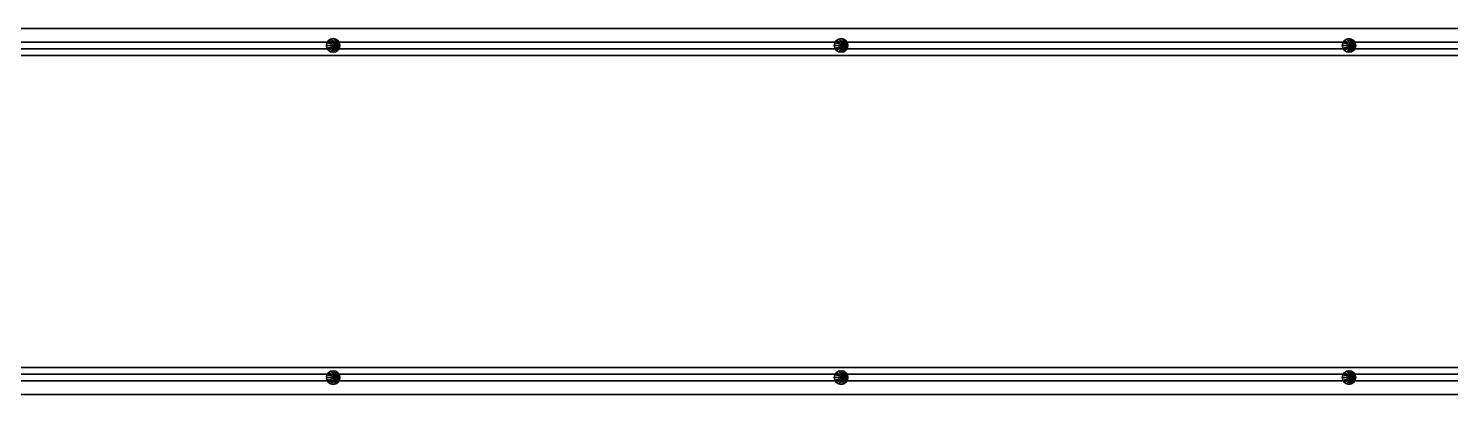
# Model space of a CAD drawing. Header units: metres. Extents: x -15 to 15, y -45.1 to 2.
# Drawn here: x -1.4 to 2.8, y -27.974 to -26.894 of the extents above; entities that cross this region are included whole.
import ezdxf

# ---------------------------------------------------------------- set-up
doc = ezdxf.new("R2010")
doc.units = ezdxf.units.M
doc.layers.add('KORKULUK_KAPI', color=4, linetype='CONTINUOUS')
doc.layers.add('ZEMIN_PLATFORM', color=8, linetype='CONTINUOUS')

msp = doc.modelspace()

# ---------------------------------------------------------------- linework, layer by layer
at = {"layer": 'KORKULUK_KAPI'}
for p, q in [((7, -26.934, 9.58), (-13, -26.934, 9.58)), ((7, -26.934, 9.6), (-13, -26.934, 9.6)), ((-13, -26.954, 9.58), (7, -26.954, 9.58)), ((-13, -26.954, 9.6), (7, -26.954, 9.6)), ((-0.5185, -26.9363, 8.6), (-0.52, -26.944, 8.6)), ((-0.5185, -26.9363, 9.6), (-0.52, -26.944, 9.6)), ((-0.52, -26.944, 8.6), (-0.5185, -26.9517, 8.6)), ((-0.52, -26.944, 9.6), (-0.5185, -26.9517, 9.6)), ((-0.52, -26.944, 8.6), (-0.52, -26.944, 9.6)), ((-0.5141, -26.9299, 8.6), (-0.5185, -26.9363, 8.6)), ((-0.5141, -26.9299, 9.6), (-0.5185, -26.9363, 9.6)), ((-0.5185, -26.9517, 8.6), (-0.5141, -26.9581, 8.6)), ((-0.5185, -26.9517, 9.6), (-0.5141, -26.9581, 9.6)), ((-0.5077, -26.9255, 8.6), (-0.5141, -26.9299, 8.6)), ((-0.5077, -26.9255, 9.6), (-0.5141, -26.9299, 9.6)), ((-0.5141, -26.9581, 8.6), (-0.5077, -26.9625, 8.6)), ((-0.5141, -26.9581, 9.6), (-0.5077, -26.9625, 9.6)), ((-0.5, -26.924, 8.6), (-0.5077, -26.9255, 8.6)), ((-0.5, -26.924, 9.6), (-0.5077, -26.9255, 9.6)), ((-0.5077, -26.9625, 8.6), (-0.5, -26.964, 8.6)), ((-0.5077, -26.9625, 9.6), (-0.5, -26.964, 9.6)), ((-0.4923, -26.9255, 8.6), (-0.5, -26.924, 8.6)), ((-0.4923, -26.9255, 9.6), (-0.5, -26.924, 9.6)), ((-0.5, -26.924, 8.6), (-0.5, -26.924, 9.6)), ((-0.5, -26.964, 8.6), (-0.4923, -26.9625, 8.6)), ((-0.5, -26.964, 9.6), (-0.4923, -26.9625, 9.6)), ((-0.5, -26.964, 8.6), (-0.5, -26.964, 9.6)), ((-0.4859, -26.9299, 8.6), (-0.4923, -26.9255, 8.6)), ((-0.4859, -26.9299, 9.6), (-0.4923, -26.9255, 9.6)), ((-0.4923, -26.9625, 8.6), (-0.4859, -26.9581, 8.6)), ((-0.4923, -26.9625, 9.6), (-0.4859, -26.9581, 9.6)), ((-0.4815, -26.9363, 8.6), (-0.4859, -26.9299, 8.6)), ((-0.4815, -26.9363, 9.6), (-0.4859, -26.9299, 9.6)), ((-0.4859, -26.9581, 8.6), (-0.4815, -26.9517, 8.6)), ((-0.4859, -26.9581, 9.6), (-0.4815, -26.9517, 9.6)), ((-0.48, -26.944, 8.6), (-0.4815, -26.9363, 8.6)), ((-0.48, -26.944, 9.6), (-0.4815, -26.9363, 9.6)), ((-0.4815, -26.9517, 8.6), (-0.48, -26.944, 8.6)), ((-0.4815, -26.9517, 9.6), (-0.48, -26.944, 9.6)), ((-0.48, -26.944, 8.6), (-0.48, -26.944, 9.6)), ((0.9815, -26.9363, 8.6), (0.98, -26.944, 8.6)), ((0.9815, -26.9363, 9.6), (0.98, -26.944, 9.6)), ((0.98, -26.944, 8.6), (0.9815, -26.9517, 8.6)), ((0.98, -26.944, 9.6), (0.9815, -26.9517, 9.6)), ((0.98, -26.944, 8.6), (0.98, -26.944, 9.6)), ((0.9859, -26.9299, 8.6), (0.9815, -26.9363, 8.6)), ((0.9859, -26.9299, 9.6), (0.9815, -26.9363, 9.6)), ((0.9815, -26.9517, 8.6), (0.9859, -26.9581, 8.6)), ((0.9815, -26.9517, 9.6), (0.9859, -26.9581, 9.6)), ((0.9923, -26.9255, 8.6), (0.9859, -26.9299, 8.6)), ((0.9923, -26.9255, 9.6), (0.9859, -26.9299, 9.6)), ((0.9859, -26.9581, 8.6), (0.9923, -26.9625, 8.6)), ((0.9859, -26.9581, 9.6), (0.9923, -26.9625, 9.6)), ((1, -26.924, 8.6), (0.9923, -26.9255, 8.6)), ((1, -26.924, 9.6), (0.9923, -26.9255, 9.6)), ((0.9923, -26.9625, 8.6), (1, -26.964, 8.6)), ((0.9923, -26.9625, 9.6), (1, -26.964, 9.6)), ((1.0077, -26.9255, 8.6), (1, -26.924, 8.6)), ((1.0077, -26.9255, 9.6), (1, -26.924, 9.6)), ((1, -26.924, 8.6), (1, -26.924, 9.6)), ((1, -26.964, 8.6), (1.0077, -26.9625, 8.6)), ((1, -26.964, 9.6), (1.0077, -26.9625, 9.6)), ((1, -26.964, 8.6), (1, -26.964, 9.6)), ((1.0141, -26.9299, 8.6), (1.0077, -26.9255, 8.6)), ((1.0141, -26.9299, 9.6), (1.0077, -26.9255, 9.6)), ((1.0077, -26.9625, 8.6), (1.0141, -26.9581, 8.6)), ((1.0077, -26.9625, 9.6), (1.0141, -26.9581, 9.6)), ((1.0185, -26.9363, 8.6), (1.0141, -26.9299, 8.6)), ((1.0185, -26.9363, 9.6), (1.0141, -26.9299, 9.6)), ((1.0141, -26.9581, 8.6), (1.0185, -26.9517, 8.6)), ((1.0141, -26.9581, 9.6), (1.0185, -26.9517, 9.6)), ((1.02, -26.944, 8.6), (1.0185, -26.9363, 8.6)), ((1.02, -26.944, 9.6), (1.0185, -26.9363, 9.6)), ((1.0185, -26.9517, 8.6), (1.02, -26.944, 8.6)), ((1.0185, -26.9517, 9.6), (1.02, -26.944, 9.6)), ((1.02, -26.944, 8.6), (1.02, -26.944, 9.6)), ((2.4815, -26.9363, 8.6), (2.48, -26.944, 8.6)), ((2.4815, -26.9363, 9.6), (2.48, -26.944, 9.6)), ((2.48, -26.944, 8.6), (2.4815, -26.9517, 8.6)), ((2.48, -26.944, 9.6), (2.4815, -26.9517, 9.6)), ((2.48, -26.944, 8.6), (2.48, -26.944, 9.6)), ((2.4859, -26.9299, 8.6), (2.4815, -26.9363, 8.6)), ((2.4859, -26.9299, 9.6), (2.4815, -26.9363, 9.6)), ((2.4815, -26.9517, 8.6), (2.4859, -26.9581, 8.6)), ((2.4815, -26.9517, 9.6), (2.4859, -26.9581, 9.6)), ((2.4923, -26.9255, 8.6), (2.4859, -26.9299, 8.6)), ((2.4923, -26.9255, 9.6), (2.4859, -26.9299, 9.6)), ((2.4859, -26.9581, 8.6), (2.4923, -26.9625, 8.6)), ((2.4859, -26.9581, 9.6), (2.4923, -26.9625, 9.6)), ((2.5, -26.924, 8.6), (2.4923, -26.9255, 8.6)), ((2.5, -26.924, 9.6), (2.4923, -26.9255, 9.6)), ((2.4923, -26.9625, 8.6), (2.5, -26.964, 8.6)), ((2.4923, -26.9625, 9.6), (2.5, -26.964, 9.6)), ((2.5077, -26.9255, 8.6), (2.5, -26.924, 8.6)), ((2.5077, -26.9255, 9.6), (2.5, -26.924, 9.6)), ((2.5, -26.924, 8.6), (2.5, -26.924, 9.6)), ((2.5, -26.964, 8.6), (2.5077, -26.9625, 8.6)), ((2.5, -26.964, 9.6), (2.5077, -26.9625, 9.6)), ((2.5, -26.964, 8.6), (2.5, -26.964, 9.6)), ((2.5141, -26.9299, 8.6), (2.5077, -26.9255, 8.6)), ((2.5141, -26.9299, 9.6), (2.5077, -26.9255, 9.6)), ((2.5077, -26.9625, 8.6), (2.5141, -26.9581, 8.6)), ((2.5077, -26.9625, 9.6), (2.5141, -26.9581, 9.6)), ((2.5185, -26.9363, 8.6), (2.5141, -26.9299, 8.6)), ((2.5185, -26.9363, 9.6), (2.5141, -26.9299, 9.6)), ((2.5141, -26.9581, 8.6), (2.5185, -26.9517, 8.6)), ((2.5141, -26.9581, 9.6), (2.5185, -26.9517, 9.6)), ((2.52, -26.944, 8.6), (2.5185, -26.9363, 8.6)), ((2.52, -26.944, 9.6), (2.5185, -26.9363, 9.6)), ((2.5185, -26.9517, 8.6), (2.52, -26.944, 8.6)), ((2.5185, -26.9517, 9.6), (2.52, -26.944, 9.6)), ((2.52, -26.944, 8.6), (2.52, -26.944, 9.6)), ((7, -27.914, 9.58), (-13, -27.914, 9.58)), ((7, -27.914, 9.6), (-13, -27.914, 9.6)), ((-0.5185, -27.9163, 8.6), (-0.52, -27.924, 8.6)), ((-0.5185, -27.9163, 9.6), (-0.52, -27.924, 9.6)), ((-0.52, -27.924, 8.6), (-0.5185, -27.9317, 8.6)), ((-0.52, -27.924, 9.6), (-0.5185, -27.9317, 9.6)), ((-0.52, -27.924, 8.6), (-0.52, -27.924, 9.6)), ((-0.5141, -27.9099, 8.6), (-0.5185, -27.9163, 8.6)), ((-0.5141, -27.9099, 9.6), (-0.5185, -27.9163, 9.6)), ((-0.5077, -27.9055, 8.6), (-0.5141, -27.9099, 8.6)), ((-0.5077, -27.9055, 9.6), (-0.5141, -27.9099, 9.6)), ((-0.5, -27.904, 8.6), (-0.5077, -27.9055, 8.6)), ((-0.5, -27.904, 9.6), (-0.5077, -27.9055, 9.6)), ((-0.4923, -27.9055, 8.6), (-0.5, -27.904, 8.6)), ((-0.4923, -27.9055, 9.6), (-0.5, -27.904, 9.6)), ((-0.5, -27.904, 8.6), (-0.5, -27.904, 9.6)), ((-0.4859, -27.9099, 8.6), (-0.4923, -27.9055, 8.6)), ((-0.4859, -27.9099, 9.6), (-0.4923, -27.9055, 9.6)), ((-0.4815, -27.9163, 8.6), (-0.4859, -27.9099, 8.6)), ((-0.4815, -27.9163, 9.6), (-0.4859, -27.9099, 9.6)), ((-0.48, -27.924, 8.6), (-0.4815, -27.9163, 8.6)), ((-0.48, -27.924, 9.6), (-0.4815, -27.9163, 9.6)), ((-0.4815, -27.9317, 8.6), (-0.48, -27.924, 8.6)), ((-0.4815, -27.9317, 9.6), (-0.48, -27.924, 9.6)), ((-0.48, -27.924, 8.6), (-0.48, -27.924, 9.6)), ((0.9815, -27.9163, 8.6), (0.98, -27.924, 8.6)), ((0.9815, -27.9163, 9.6), (0.98, -27.924, 9.6)), ((0.98, -27.924, 8.6), (0.9815, -27.9317, 8.6)), ((0.98, -27.924, 9.6), (0.9815, -27.9317, 9.6)), ((0.98, -27.924, 8.6), (0.98, -27.924, 9.6)), ((0.9859, -27.9099, 8.6), (0.9815, -27.9163, 8.6)), ((0.9859, -27.9099, 9.6), (0.9815, -27.9163, 9.6)), ((0.9923, -27.9055, 8.6), (0.9859, -27.9099, 8.6)), ((0.9923, -27.9055, 9.6), (0.9859, -27.9099, 9.6)), ((1, -27.904, 8.6), (0.9923, -27.9055, 8.6)), ((1, -27.904, 9.6), (0.9923, -27.9055, 9.6)), ((1.0077, -27.9055, 8.6), (1, -27.904, 8.6)), ((1.0077, -27.9055, 9.6), (1, -27.904, 9.6)), ((1, -27.904, 8.6), (1, -27.904, 9.6)), ((1.0141, -27.9099, 8.6), (1.0077, -27.9055, 8.6)), ((1.0141, -27.9099, 9.6), (1.0077, -27.9055, 9.6)), ((1.0185, -27.9163, 8.6), (1.0141, -27.9099, 8.6)), ((1.0185, -27.9163, 9.6), (1.0141, -27.9099, 9.6)), ((1.02, -27.924, 8.6), (1.0185, -27.9163, 8.6)), ((1.02, -27.924, 9.6), (1.0185, -27.9163, 9.6)), ((1.0185, -27.9317, 8.6), (1.02, -27.924, 8.6)), ((1.0185, -27.9317, 9.6), (1.02, -27.924, 9.6)), ((1.02, -27.924, 8.6), (1.02, -27.924, 9.6)), ((2.4815, -27.9163, 8.6), (2.48, -27.924, 8.6)), ((2.4815, -27.9163, 9.6), (2.48, -27.924, 9.6)), ((2.48, -27.924, 8.6), (2.4815, -27.9317, 8.6)), ((2.48, -27.924, 9.6), (2.4815, -27.9317, 9.6)), ((2.48, -27.924, 8.6), (2.48, -27.924, 9.6)), ((2.4859, -27.9099, 8.6), (2.4815, -27.9163, 8.6)), ((2.4859, -27.9099, 9.6), (2.4815, -27.9163, 9.6)), ((2.4923, -27.9055, 8.6), (2.4859, -27.9099, 8.6)), ((2.4923, -27.9055, 9.6), (2.4859, -27.9099, 9.6)), ((2.5, -27.904, 8.6), (2.4923, -27.9055, 8.6)), ((2.5, -27.904, 9.6), (2.4923, -27.9055, 9.6)), ((2.5077, -27.9055, 8.6), (2.5, -27.904, 8.6)), ((2.5077, -27.9055, 9.6), (2.5, -27.904, 9.6)), ((2.5, -27.904, 8.6), (2.5, -27.904, 9.6)), ((2.5141, -27.9099, 8.6), (2.5077, -27.9055, 8.6)), ((2.5141, -27.9099, 9.6), (2.5077, -27.9055, 9.6)), ((2.5185, -27.9163, 8.6), (2.5141, -27.9099, 8.6)), ((2.5185, -27.9163, 9.6), (2.5141, -27.9099, 9.6)), ((2.52, -27.924, 8.6), (2.5185, -27.9163, 8.6)), ((2.52, -27.924, 9.6), (2.5185, -27.9163, 9.6)), ((2.5185, -27.9317, 8.6), (2.52, -27.924, 8.6)), ((2.5185, -27.9317, 9.6), (2.52, -27.924, 9.6)), ((2.52, -27.924, 8.6), (2.52, -27.924, 9.6)), ((-13, -27.934, 9.58), (7, -27.934, 9.58)), ((-13, -27.934, 9.6), (7, -27.934, 9.6)), ((-0.5185, -27.9317, 8.6), (-0.5141, -27.9381, 8.6)), ((-0.5185, -27.9317, 9.6), (-0.5141, -27.9381, 9.6)), ((-0.5141, -27.9381, 8.6), (-0.5077, -27.9425, 8.6)), ((-0.5141, -27.9381, 9.6), (-0.5077, -27.9425, 9.6)), ((-0.5077, -27.9425, 8.6), (-0.5, -27.944, 8.6)), ((-0.5077, -27.9425, 9.6), (-0.5, -27.944, 9.6)), ((-0.5, -27.944, 8.6), (-0.4923, -27.9425, 8.6)), ((-0.5, -27.944, 9.6), (-0.4923, -27.9425, 9.6)), ((-0.5, -27.944, 8.6), (-0.5, -27.944, 9.6)), ((-0.4923, -27.9425, 8.6), (-0.4859, -27.9381, 8.6)), ((-0.4923, -27.9425, 9.6), (-0.4859, -27.9381, 9.6)), ((-0.4859, -27.9381, 8.6), (-0.4815, -27.9317, 8.6)), ((-0.4859, -27.9381, 9.6), (-0.4815, -27.9317, 9.6)), ((0.9815, -27.9317, 8.6), (0.9859, -27.9381, 8.6)), ((0.9815, -27.9317, 9.6), (0.9859, -27.9381, 9.6)), ((0.9859, -27.9381, 8.6), (0.9923, -27.9425, 8.6)), ((0.9859, -27.9381, 9.6), (0.9923, -27.9425, 9.6)), ((0.9923, -27.9425, 8.6), (1, -27.944, 8.6)), ((0.9923, -27.9425, 9.6), (1, -27.944, 9.6)), ((1, -27.944, 8.6), (1.0077, -27.9425, 8.6)), ((1, -27.944, 9.6), (1.0077, -27.9425, 9.6)), ((1, -27.944, 8.6), (1, -27.944, 9.6)), ((1.0077, -27.9425, 8.6), (1.0141, -27.9381, 8.6)), ((1.0077, -27.9425, 9.6), (1.0141, -27.9381, 9.6)), ((1.0141, -27.9381, 8.6), (1.0185, -27.9317, 8.6)), ((1.0141, -27.9381, 9.6), (1.0185, -27.9317, 9.6)), ((2.4815, -27.9317, 8.6), (2.4859, -27.9381, 8.6)), ((2.4815, -27.9317, 9.6), (2.4859, -27.9381, 9.6)), ((2.4859, -27.9381, 8.6), (2.4923, -27.9425, 8.6)), ((2.4859, -27.9381, 9.6), (2.4923, -27.9425, 9.6)), ((2.4923, -27.9425, 8.6), (2.5, -27.944, 8.6)), ((2.4923, -27.9425, 9.6), (2.5, -27.944, 9.6)), ((2.5, -27.944, 8.6), (2.5077, -27.9425, 8.6)), ((2.5, -27.944, 9.6), (2.5077, -27.9425, 9.6)), ((2.5, -27.944, 8.6), (2.5, -27.944, 9.6)), ((2.5077, -27.9425, 8.6), (2.5141, -27.9381, 8.6)), ((2.5077, -27.9425, 9.6), (2.5141, -27.9381, 9.6)), ((2.5141, -27.9381, 8.6), (2.5185, -27.9317, 8.6)), ((2.5141, -27.9381, 9.6), (2.5185, -27.9317, 9.6))]:
    msp.add_line(p, q, dxfattribs=at)
for points in [[(-13, -26.954, 9.58), (7, -26.954, 9.58), (7, -26.934, 9.58), (-13, -26.934, 9.58)], [(-13, -26.954, 9.6), (7, -26.954, 9.6), (7, -26.934, 9.6), (-13, -26.934, 9.6)], [(-13, -26.934, 9.58), (7, -26.934, 9.58), (7, -26.934, 9.6), (-13, -26.934, 9.6)], [(-13, -26.954, 9.58), (7, -26.954, 9.58), (7, -26.954, 9.6), (-13, -26.954, 9.6)], [(-0.5185, -26.9363, 8.6), (-0.52, -26.944, 8.6), (-0.52, -26.944, 9.6), (-0.5185, -26.9363, 9.6)], [(-0.48, -26.944, 8.6), (-0.5185, -26.9363, 8.6), (-0.52, -26.944, 8.6)], [(-0.48, -26.944, 9.6), (-0.5185, -26.9363, 9.6), (-0.52, -26.944, 9.6)], [(-0.52, -26.944, 8.6), (-0.5185, -26.9517, 8.6), (-0.5185, -26.9517, 9.6), (-0.52, -26.944, 9.6)], [(-0.48, -26.944, 8.6), (-0.52, -26.944, 8.6), (-0.5185, -26.9517, 8.6)], [(-0.48, -26.944, 9.6), (-0.52, -26.944, 9.6), (-0.5185, -26.9517, 9.6)], [(-0.5141, -26.9299, 8.6), (-0.5185, -26.9363, 8.6), (-0.5185, -26.9363, 9.6), (-0.5141, -26.9299, 9.6)], [(-0.48, -26.944, 8.6), (-0.5141, -26.9299, 8.6), (-0.5185, -26.9363, 8.6)], [(-0.48, -26.944, 9.6), (-0.5141, -26.9299, 9.6), (-0.5185, -26.9363, 9.6)], [(-0.48, -26.944, 8.6), (-0.5185, -26.9517, 8.6), (-0.5141, -26.9581, 8.6)], [(-0.48, -26.944, 9.6), (-0.5185, -26.9517, 9.6), (-0.5141, -26.9581, 9.6)], [(-0.5185, -26.9517, 8.6), (-0.5141, -26.9581, 8.6), (-0.5141, -26.9581, 9.6), (-0.5185, -26.9517, 9.6)], [(-0.5077, -26.9255, 8.6), (-0.5141, -26.9299, 8.6), (-0.5141, -26.9299, 9.6), (-0.5077, -26.9255, 9.6)], [(-0.48, -26.944, 8.6), (-0.5077, -26.9255, 8.6), (-0.5141, -26.9299, 8.6)], [(-0.48, -26.944, 9.6), (-0.5077, -26.9255, 9.6), (-0.5141, -26.9299, 9.6)], [(-0.48, -26.944, 8.6), (-0.5141, -26.9581, 8.6), (-0.5077, -26.9625, 8.6)], [(-0.48, -26.944, 9.6), (-0.5141, -26.9581, 9.6), (-0.5077, -26.9625, 9.6)], [(-0.5141, -26.9581, 8.6), (-0.5077, -26.9625, 8.6), (-0.5077, -26.9625, 9.6), (-0.5141, -26.9581, 9.6)], [(-0.5, -26.924, 8.6), (-0.5077, -26.9255, 8.6), (-0.5077, -26.9255, 9.6), (-0.5, -26.924, 9.6)], [(-0.48, -26.944, 8.6), (-0.5, -26.924, 8.6), (-0.5077, -26.9255, 8.6)], [(-0.48, -26.944, 9.6), (-0.5, -26.924, 9.6), (-0.5077, -26.9255, 9.6)], [(-0.48, -26.944, 8.6), (-0.5077, -26.9625, 8.6), (-0.5, -26.964, 8.6)], [(-0.48, -26.944, 9.6), (-0.5077, -26.9625, 9.6), (-0.5, -26.964, 9.6)], [(-0.5077, -26.9625, 8.6), (-0.5, -26.964, 8.6), (-0.5, -26.964, 9.6), (-0.5077, -26.9625, 9.6)], [(-0.4923, -26.9255, 8.6), (-0.5, -26.924, 8.6), (-0.5, -26.924, 9.6), (-0.4923, -26.9255, 9.6)], [(-0.48, -26.944, 8.6), (-0.4923, -26.9255, 8.6), (-0.5, -26.924, 8.6)], [(-0.48, -26.944, 9.6), (-0.4923, -26.9255, 9.6), (-0.5, -26.924, 9.6)], [(-0.48, -26.944, 8.6), (-0.5, -26.964, 8.6), (-0.4923, -26.9625, 8.6)], [(-0.48, -26.944, 9.6), (-0.5, -26.964, 9.6), (-0.4923, -26.9625, 9.6)], [(-0.5, -26.964, 8.6), (-0.4923, -26.9625, 8.6), (-0.4923, -26.9625, 9.6), (-0.5, -26.964, 9.6)], [(-0.4859, -26.9299, 8.6), (-0.4923, -26.9255, 8.6), (-0.4923, -26.9255, 9.6), (-0.4859, -26.9299, 9.6)], [(-0.48, -26.944, 8.6), (-0.4859, -26.9299, 8.6), (-0.4923, -26.9255, 8.6)], [(-0.48, -26.944, 9.6), (-0.4859, -26.9299, 9.6), (-0.4923, -26.9255, 9.6)], [(-0.48, -26.944, 8.6), (-0.4923, -26.9625, 8.6), (-0.4859, -26.9581, 8.6)], [(-0.48, -26.944, 9.6), (-0.4923, -26.9625, 9.6), (-0.4859, -26.9581, 9.6)], [(-0.4923, -26.9625, 8.6), (-0.4859, -26.9581, 8.6), (-0.4859, -26.9581, 9.6), (-0.4923, -26.9625, 9.6)], [(-0.4815, -26.9363, 8.6), (-0.4859, -26.9299, 8.6), (-0.4859, -26.9299, 9.6), (-0.4815, -26.9363, 9.6)], [(-0.48, -26.944, 8.6), (-0.4815, -26.9363, 8.6), (-0.4859, -26.9299, 8.6)], [(-0.48, -26.944, 9.6), (-0.4815, -26.9363, 9.6), (-0.4859, -26.9299, 9.6)], [(-0.48, -26.944, 8.6), (-0.4859, -26.9581, 8.6), (-0.4815, -26.9517, 8.6)], [(-0.48, -26.944, 9.6), (-0.4859, -26.9581, 9.6), (-0.4815, -26.9517, 9.6)], [(-0.4859, -26.9581, 8.6), (-0.4815, -26.9517, 8.6), (-0.4815, -26.9517, 9.6), (-0.4859, -26.9581, 9.6)], [(-0.48, -26.944, 8.6), (-0.4815, -26.9363, 8.6), (-0.4815, -26.9363, 9.6), (-0.48, -26.944, 9.6)], [(-0.4815, -26.9517, 8.6), (-0.48, -26.944, 8.6), (-0.48, -26.944, 9.6), (-0.4815, -26.9517, 9.6)], [(0.9815, -26.9363, 8.6), (0.98, -26.944, 8.6), (0.98, -26.944, 9.6), (0.9815, -26.9363, 9.6)], [(1.02, -26.944, 8.6), (0.9815, -26.9363, 8.6), (0.98, -26.944, 8.6)], [(1.02, -26.944, 9.6), (0.9815, -26.9363, 9.6), (0.98, -26.944, 9.6)], [(0.98, -26.944, 8.6), (0.9815, -26.9517, 8.6), (0.9815, -26.9517, 9.6), (0.98, -26.944, 9.6)], [(1.02, -26.944, 8.6), (0.98, -26.944, 8.6), (0.9815, -26.9517, 8.6)], [(1.02, -26.944, 9.6), (0.98, -26.944, 9.6), (0.9815, -26.9517, 9.6)], [(0.9859, -26.9299, 8.6), (0.9815, -26.9363, 8.6), (0.9815, -26.9363, 9.6), (0.9859, -26.9299, 9.6)], [(1.02, -26.944, 8.6), (0.9859, -26.9299, 8.6), (0.9815, -26.9363, 8.6)], [(1.02, -26.944, 9.6), (0.9859, -26.9299, 9.6), (0.9815, -26.9363, 9.6)], [(1.02, -26.944, 8.6), (0.9815, -26.9517, 8.6), (0.9859, -26.9581, 8.6)], [(1.02, -26.944, 9.6), (0.9815, -26.9517, 9.6), (0.9859, -26.9581, 9.6)], [(0.9815, -26.9517, 8.6), (0.9859, -26.9581, 8.6), (0.9859, -26.9581, 9.6), (0.9815, -26.9517, 9.6)], [(0.9923, -26.9255, 8.6), (0.9859, -26.9299, 8.6), (0.9859, -26.9299, 9.6), (0.9923, -26.9255, 9.6)], [(1.02, -26.944, 8.6), (0.9923, -26.9255, 8.6), (0.9859, -26.9299, 8.6)], [(1.02, -26.944, 9.6), (0.9923, -26.9255, 9.6), (0.9859, -26.9299, 9.6)], [(1.02, -26.944, 8.6), (0.9859, -26.9581, 8.6), (0.9923, -26.9625, 8.6)], [(1.02, -26.944, 9.6), (0.9859, -26.9581, 9.6), (0.9923, -26.9625, 9.6)], [(0.9859, -26.9581, 8.6), (0.9923, -26.9625, 8.6), (0.9923, -26.9625, 9.6), (0.9859, -26.9581, 9.6)], [(1, -26.924, 8.6), (0.9923, -26.9255, 8.6), (0.9923, -26.9255, 9.6), (1, -26.924, 9.6)], [(1.02, -26.944, 8.6), (1, -26.924, 8.6), (0.9923, -26.9255, 8.6)], [(1.02, -26.944, 9.6), (1, -26.924, 9.6), (0.9923, -26.9255, 9.6)], [(1.02, -26.944, 8.6), (0.9923, -26.9625, 8.6), (1, -26.964, 8.6)], [(1.02, -26.944, 9.6), (0.9923, -26.9625, 9.6), (1, -26.964, 9.6)], [(0.9923, -26.9625, 8.6), (1, -26.964, 8.6), (1, -26.964, 9.6), (0.9923, -26.9625, 9.6)], [(1.0077, -26.9255, 8.6), (1, -26.924, 8.6), (1, -26.924, 9.6), (1.0077, -26.9255, 9.6)], [(1.02, -26.944, 8.6), (1.0077, -26.9255, 8.6), (1, -26.924, 8.6)], [(1.02, -26.944, 9.6), (1.0077, -26.9255, 9.6), (1, -26.924, 9.6)], [(1.02, -26.944, 8.6), (1, -26.964, 8.6), (1.0077, -26.9625, 8.6)], [(1.02, -26.944, 9.6), (1, -26.964, 9.6), (1.0077, -26.9625, 9.6)], [(1, -26.964, 8.6), (1.0077, -26.9625, 8.6), (1.0077, -26.9625, 9.6), (1, -26.964, 9.6)], [(1.0141, -26.9299, 8.6), (1.0077, -26.9255, 8.6), (1.0077, -26.9255, 9.6), (1.0141, -26.9299, 9.6)], [(1.02, -26.944, 8.6), (1.0141, -26.9299, 8.6), (1.0077, -26.9255, 8.6)], [(1.02, -26.944, 9.6), (1.0141, -26.9299, 9.6), (1.0077, -26.9255, 9.6)], [(1.02, -26.944, 8.6), (1.0077, -26.9625, 8.6), (1.0141, -26.9581, 8.6)], [(1.02, -26.944, 9.6), (1.0077, -26.9625, 9.6), (1.0141, -26.9581, 9.6)], [(1.0077, -26.9625, 8.6), (1.0141, -26.9581, 8.6), (1.0141, -26.9581, 9.6), (1.0077, -26.9625, 9.6)], [(1.0185, -26.9363, 8.6), (1.0141, -26.9299, 8.6), (1.0141, -26.9299, 9.6), (1.0185, -26.9363, 9.6)], [(1.02, -26.944, 8.6), (1.0185, -26.9363, 8.6), (1.0141, -26.9299, 8.6)], [(1.02, -26.944, 9.6), (1.0185, -26.9363, 9.6), (1.0141, -26.9299, 9.6)], [(1.02, -26.944, 8.6), (1.0141, -26.9581, 8.6), (1.0185, -26.9517, 8.6)], [(1.02, -26.944, 9.6), (1.0141, -26.9581, 9.6), (1.0185, -26.9517, 9.6)], [(1.0141, -26.9581, 8.6), (1.0185, -26.9517, 8.6), (1.0185, -26.9517, 9.6), (1.0141, -26.9581, 9.6)], [(1.02, -26.944, 8.6), (1.0185, -26.9363, 8.6), (1.0185, -26.9363, 9.6), (1.02, -26.944, 9.6)], [(1.0185, -26.9517, 8.6), (1.02, -26.944, 8.6), (1.02, -26.944, 9.6), (1.0185, -26.9517, 9.6)], [(2.4815, -26.9363, 8.6), (2.48, -26.944, 8.6), (2.48, -26.944, 9.6), (2.4815, -26.9363, 9.6)], [(2.52, -26.944, 8.6), (2.4815, -26.9363, 8.6), (2.48, -26.944, 8.6)], [(2.52, -26.944, 9.6), (2.4815, -26.9363, 9.6), (2.48, -26.944, 9.6)], [(2.48, -26.944, 8.6), (2.4815, -26.9517, 8.6), (2.4815, -26.9517, 9.6), (2.48, -26.944, 9.6)], [(2.52, -26.944, 8.6), (2.48, -26.944, 8.6), (2.4815, -26.9517, 8.6)], [(2.52, -26.944, 9.6), (2.48, -26.944, 9.6), (2.4815, -26.9517, 9.6)], [(2.4859, -26.9299, 8.6), (2.4815, -26.9363, 8.6), (2.4815, -26.9363, 9.6), (2.4859, -26.9299, 9.6)], [(2.52, -26.944, 8.6), (2.4859, -26.9299, 8.6), (2.4815, -26.9363, 8.6)], [(2.52, -26.944, 9.6), (2.4859, -26.9299, 9.6), (2.4815, -26.9363, 9.6)], [(2.52, -26.944, 8.6), (2.4815, -26.9517, 8.6), (2.4859, -26.9581, 8.6)], [(2.52, -26.944, 9.6), (2.4815, -26.9517, 9.6), (2.4859, -26.9581, 9.6)], [(2.4815, -26.9517, 8.6), (2.4859, -26.9581, 8.6), (2.4859, -26.9581, 9.6), (2.4815, -26.9517, 9.6)], [(2.4923, -26.9255, 8.6), (2.4859, -26.9299, 8.6), (2.4859, -26.9299, 9.6), (2.4923, -26.9255, 9.6)], [(2.52, -26.944, 8.6), (2.4923, -26.9255, 8.6), (2.4859, -26.9299, 8.6)], [(2.52, -26.944, 9.6), (2.4923, -26.9255, 9.6), (2.4859, -26.9299, 9.6)], [(2.52, -26.944, 8.6), (2.4859, -26.9581, 8.6), (2.4923, -26.9625, 8.6)], [(2.52, -26.944, 9.6), (2.4859, -26.9581, 9.6), (2.4923, -26.9625, 9.6)], [(2.4859, -26.9581, 8.6), (2.4923, -26.9625, 8.6), (2.4923, -26.9625, 9.6), (2.4859, -26.9581, 9.6)], [(2.5, -26.924, 8.6), (2.4923, -26.9255, 8.6), (2.4923, -26.9255, 9.6), (2.5, -26.924, 9.6)], [(2.52, -26.944, 8.6), (2.5, -26.924, 8.6), (2.4923, -26.9255, 8.6)], [(2.52, -26.944, 9.6), (2.5, -26.924, 9.6), (2.4923, -26.9255, 9.6)], [(2.52, -26.944, 8.6), (2.4923, -26.9625, 8.6), (2.5, -26.964, 8.6)], [(2.52, -26.944, 9.6), (2.4923, -26.9625, 9.6), (2.5, -26.964, 9.6)], [(2.4923, -26.9625, 8.6), (2.5, -26.964, 8.6), (2.5, -26.964, 9.6), (2.4923, -26.9625, 9.6)], [(2.5077, -26.9255, 8.6), (2.5, -26.924, 8.6), (2.5, -26.924, 9.6), (2.5077, -26.9255, 9.6)], [(2.52, -26.944, 8.6), (2.5077, -26.9255, 8.6), (2.5, -26.924, 8.6)], [(2.52, -26.944, 9.6), (2.5077, -26.9255, 9.6), (2.5, -26.924, 9.6)], [(2.52, -26.944, 8.6), (2.5, -26.964, 8.6), (2.5077, -26.9625, 8.6)], [(2.52, -26.944, 9.6), (2.5, -26.964, 9.6), (2.5077, -26.9625, 9.6)], [(2.5, -26.964, 8.6), (2.5077, -26.9625, 8.6), (2.5077, -26.9625, 9.6), (2.5, -26.964, 9.6)], [(2.5141, -26.9299, 8.6), (2.5077, -26.9255, 8.6), (2.5077, -26.9255, 9.6), (2.5141, -26.9299, 9.6)], [(2.52, -26.944, 8.6), (2.5141, -26.9299, 8.6), (2.5077, -26.9255, 8.6)], [(2.52, -26.944, 9.6), (2.5141, -26.9299, 9.6), (2.5077, -26.9255, 9.6)], [(2.52, -26.944, 8.6), (2.5077, -26.9625, 8.6), (2.5141, -26.9581, 8.6)], [(2.52, -26.944, 9.6), (2.5077, -26.9625, 9.6), (2.5141, -26.9581, 9.6)], [(2.5077, -26.9625, 8.6), (2.5141, -26.9581, 8.6), (2.5141, -26.9581, 9.6), (2.5077, -26.9625, 9.6)], [(2.5185, -26.9363, 8.6), (2.5141, -26.9299, 8.6), (2.5141, -26.9299, 9.6), (2.5185, -26.9363, 9.6)], [(2.52, -26.944, 8.6), (2.5185, -26.9363, 8.6), (2.5141, -26.9299, 8.6)], [(2.52, -26.944, 9.6), (2.5185, -26.9363, 9.6), (2.5141, -26.9299, 9.6)], [(2.52, -26.944, 8.6), (2.5141, -26.9581, 8.6), (2.5185, -26.9517, 8.6)], [(2.52, -26.944, 9.6), (2.5141, -26.9581, 9.6), (2.5185, -26.9517, 9.6)], [(2.5141, -26.9581, 8.6), (2.5185, -26.9517, 8.6), (2.5185, -26.9517, 9.6), (2.5141, -26.9581, 9.6)], [(2.52, -26.944, 8.6), (2.5185, -26.9363, 8.6), (2.5185, -26.9363, 9.6), (2.52, -26.944, 9.6)], [(2.5185, -26.9517, 8.6), (2.52, -26.944, 8.6), (2.52, -26.944, 9.6), (2.5185, -26.9517, 9.6)], [(-13, -27.934, 9.58), (7, -27.934, 9.58), (7, -27.914, 9.58), (-13, -27.914, 9.58)], [(-13, -27.934, 9.6), (7, -27.934, 9.6), (7, -27.914, 9.6), (-13, -27.914, 9.6)], [(-13, -27.914, 9.58), (7, -27.914, 9.58), (7, -27.914, 9.6), (-13, -27.914, 9.6)], [(-0.5185, -27.9163, 8.6), (-0.52, -27.924, 8.6), (-0.52, -27.924, 9.6), (-0.5185, -27.9163, 9.6)], [(-0.48, -27.924, 8.6), (-0.5185, -27.9163, 8.6), (-0.52, -27.924, 8.6)], [(-0.48, -27.924, 9.6), (-0.5185, -27.9163, 9.6), (-0.52, -27.924, 9.6)], [(-0.52, -27.924, 8.6), (-0.5185, -27.9317, 8.6), (-0.5185, -27.9317, 9.6), (-0.52, -27.924, 9.6)], [(-0.48, -27.924, 8.6), (-0.52, -27.924, 8.6), (-0.5185, -27.9317, 8.6)], [(-0.48, -27.924, 9.6), (-0.52, -27.924, 9.6), (-0.5185, -27.9317, 9.6)], [(-0.5141, -27.9099, 8.6), (-0.5185, -27.9163, 8.6), (-0.5185, -27.9163, 9.6), (-0.5141, -27.9099, 9.6)], [(-0.48, -27.924, 8.6), (-0.5141, -27.9099, 8.6), (-0.5185, -27.9163, 8.6)], [(-0.48, -27.924, 9.6), (-0.5141, -27.9099, 9.6), (-0.5185, -27.9163, 9.6)], [(-0.48, -27.924, 8.6), (-0.5185, -27.9317, 8.6), (-0.5141, -27.9381, 8.6)], [(-0.48, -27.924, 9.6), (-0.5185, -27.9317, 9.6), (-0.5141, -27.9381, 9.6)], [(-0.5077, -27.9055, 8.6), (-0.5141, -27.9099, 8.6), (-0.5141, -27.9099, 9.6), (-0.5077, -27.9055, 9.6)], [(-0.48, -27.924, 8.6), (-0.5077, -27.9055, 8.6), (-0.5141, -27.9099, 8.6)], [(-0.48, -27.924, 9.6), (-0.5077, -27.9055, 9.6), (-0.5141, -27.9099, 9.6)], [(-0.48, -27.924, 8.6), (-0.5141, -27.9381, 8.6), (-0.5077, -27.9425, 8.6)], [(-0.48, -27.924, 9.6), (-0.5141, -27.9381, 9.6), (-0.5077, -27.9425, 9.6)], [(-0.5, -27.904, 8.6), (-0.5077, -27.9055, 8.6), (-0.5077, -27.9055, 9.6), (-0.5, -27.904, 9.6)], [(-0.48, -27.924, 8.6), (-0.5, -27.904, 8.6), (-0.5077, -27.9055, 8.6)], [(-0.48, -27.924, 9.6), (-0.5, -27.904, 9.6), (-0.5077, -27.9055, 9.6)], [(-0.48, -27.924, 8.6), (-0.5077, -27.9425, 8.6), (-0.5, -27.944, 8.6)], [(-0.48, -27.924, 9.6), (-0.5077, -27.9425, 9.6), (-0.5, -27.944, 9.6)], [(-0.4923, -27.9055, 8.6), (-0.5, -27.904, 8.6), (-0.5, -27.904, 9.6), (-0.4923, -27.9055, 9.6)], [(-0.48, -27.924, 8.6), (-0.4923, -27.9055, 8.6), (-0.5, -27.904, 8.6)], [(-0.48, -27.924, 9.6), (-0.4923, -27.9055, 9.6), (-0.5, -27.904, 9.6)], [(-0.48, -27.924, 8.6), (-0.5, -27.944, 8.6), (-0.4923, -27.9425, 8.6)], [(-0.48, -27.924, 9.6), (-0.5, -27.944, 9.6), (-0.4923, -27.9425, 9.6)], [(-0.4859, -27.9099, 8.6), (-0.4923, -27.9055, 8.6), (-0.4923, -27.9055, 9.6), (-0.4859, -27.9099, 9.6)], [(-0.48, -27.924, 8.6), (-0.4859, -27.9099, 8.6), (-0.4923, -27.9055, 8.6)], [(-0.48, -27.924, 9.6), (-0.4859, -27.9099, 9.6), (-0.4923, -27.9055, 9.6)], [(-0.48, -27.924, 8.6), (-0.4923, -27.9425, 8.6), (-0.4859, -27.9381, 8.6)], [(-0.48, -27.924, 9.6), (-0.4923, -27.9425, 9.6), (-0.4859, -27.9381, 9.6)], [(-0.4815, -27.9163, 8.6), (-0.4859, -27.9099, 8.6), (-0.4859, -27.9099, 9.6), (-0.4815, -27.9163, 9.6)], [(-0.48, -27.924, 8.6), (-0.4815, -27.9163, 8.6), (-0.4859, -27.9099, 8.6)], [(-0.48, -27.924, 9.6), (-0.4815, -27.9163, 9.6), (-0.4859, -27.9099, 9.6)], [(-0.48, -27.924, 8.6), (-0.4859, -27.9381, 8.6), (-0.4815, -27.9317, 8.6)], [(-0.48, -27.924, 9.6), (-0.4859, -27.9381, 9.6), (-0.4815, -27.9317, 9.6)], [(-0.48, -27.924, 8.6), (-0.4815, -27.9163, 8.6), (-0.4815, -27.9163, 9.6), (-0.48, -27.924, 9.6)], [(-0.4815, -27.9317, 8.6), (-0.48, -27.924, 8.6), (-0.48, -27.924, 9.6), (-0.4815, -27.9317, 9.6)], [(0.9815, -27.9163, 8.6), (0.98, -27.924, 8.6), (0.98, -27.924, 9.6), (0.9815, -27.9163, 9.6)], [(1.02, -27.924, 8.6), (0.9815, -27.9163, 8.6), (0.98, -27.924, 8.6)], [(1.02, -27.924, 9.6), (0.9815, -27.9163, 9.6), (0.98, -27.924, 9.6)], [(0.98, -27.924, 8.6), (0.9815, -27.9317, 8.6), (0.9815, -27.9317, 9.6), (0.98, -27.924, 9.6)], [(1.02, -27.924, 8.6), (0.98, -27.924, 8.6), (0.9815, -27.9317, 8.6)], [(1.02, -27.924, 9.6), (0.98, -27.924, 9.6), (0.9815, -27.9317, 9.6)], [(0.9859, -27.9099, 8.6), (0.9815, -27.9163, 8.6), (0.9815, -27.9163, 9.6), (0.9859, -27.9099, 9.6)], [(1.02, -27.924, 8.6), (0.9859, -27.9099, 8.6), (0.9815, -27.9163, 8.6)], [(1.02, -27.924, 9.6), (0.9859, -27.9099, 9.6), (0.9815, -27.9163, 9.6)], [(1.02, -27.924, 8.6), (0.9815, -27.9317, 8.6), (0.9859, -27.9381, 8.6)], [(1.02, -27.924, 9.6), (0.9815, -27.9317, 9.6), (0.9859, -27.9381, 9.6)], [(0.9923, -27.9055, 8.6), (0.9859, -27.9099, 8.6), (0.9859, -27.9099, 9.6), (0.9923, -27.9055, 9.6)], [(1.02, -27.924, 8.6), (0.9923, -27.9055, 8.6), (0.9859, -27.9099, 8.6)], [(1.02, -27.924, 9.6), (0.9923, -27.9055, 9.6), (0.9859, -27.9099, 9.6)], [(1.02, -27.924, 8.6), (0.9859, -27.9381, 8.6), (0.9923, -27.9425, 8.6)], [(1.02, -27.924, 9.6), (0.9859, -27.9381, 9.6), (0.9923, -27.9425, 9.6)], [(1, -27.904, 8.6), (0.9923, -27.9055, 8.6), (0.9923, -27.9055, 9.6), (1, -27.904, 9.6)], [(1.02, -27.924, 8.6), (1, -27.904, 8.6), (0.9923, -27.9055, 8.6)], [(1.02, -27.924, 9.6), (1, -27.904, 9.6), (0.9923, -27.9055, 9.6)], [(1.02, -27.924, 8.6), (0.9923, -27.9425, 8.6), (1, -27.944, 8.6)], [(1.02, -27.924, 9.6), (0.9923, -27.9425, 9.6), (1, -27.944, 9.6)], [(1.0077, -27.9055, 8.6), (1, -27.904, 8.6), (1, -27.904, 9.6), (1.0077, -27.9055, 9.6)], [(1.02, -27.924, 8.6), (1.0077, -27.9055, 8.6), (1, -27.904, 8.6)], [(1.02, -27.924, 9.6), (1.0077, -27.9055, 9.6), (1, -27.904, 9.6)], [(1.02, -27.924, 8.6), (1, -27.944, 8.6), (1.0077, -27.9425, 8.6)], [(1.02, -27.924, 9.6), (1, -27.944, 9.6), (1.0077, -27.9425, 9.6)], [(1.0141, -27.9099, 8.6), (1.0077, -27.9055, 8.6), (1.0077, -27.9055, 9.6), (1.0141, -27.9099, 9.6)], [(1.02, -27.924, 8.6), (1.0141, -27.9099, 8.6), (1.0077, -27.9055, 8.6)], [(1.02, -27.924, 9.6), (1.0141, -27.9099, 9.6), (1.0077, -27.9055, 9.6)], [(1.02, -27.924, 8.6), (1.0077, -27.9425, 8.6), (1.0141, -27.9381, 8.6)], [(1.02, -27.924, 9.6), (1.0077, -27.9425, 9.6), (1.0141, -27.9381, 9.6)], [(1.0185, -27.9163, 8.6), (1.0141, -27.9099, 8.6), (1.0141, -27.9099, 9.6), (1.0185, -27.9163, 9.6)], [(1.02, -27.924, 8.6), (1.0185, -27.9163, 8.6), (1.0141, -27.9099, 8.6)], [(1.02, -27.924, 9.6), (1.0185, -27.9163, 9.6), (1.0141, -27.9099, 9.6)], [(1.02, -27.924, 8.6), (1.0141, -27.9381, 8.6), (1.0185, -27.9317, 8.6)], [(1.02, -27.924, 9.6), (1.0141, -27.9381, 9.6), (1.0185, -27.9317, 9.6)], [(1.02, -27.924, 8.6), (1.0185, -27.9163, 8.6), (1.0185, -27.9163, 9.6), (1.02, -27.924, 9.6)], [(1.0185, -27.9317, 8.6), (1.02, -27.924, 8.6), (1.02, -27.924, 9.6), (1.0185, -27.9317, 9.6)], [(2.4815, -27.9163, 8.6), (2.48, -27.924, 8.6), (2.48, -27.924, 9.6), (2.4815, -27.9163, 9.6)], [(2.52, -27.924, 8.6), (2.4815, -27.9163, 8.6), (2.48, -27.924, 8.6)], [(2.52, -27.924, 9.6), (2.4815, -27.9163, 9.6), (2.48, -27.924, 9.6)], [(2.48, -27.924, 8.6), (2.4815, -27.9317, 8.6), (2.4815, -27.9317, 9.6), (2.48, -27.924, 9.6)], [(2.52, -27.924, 8.6), (2.48, -27.924, 8.6), (2.4815, -27.9317, 8.6)], [(2.52, -27.924, 9.6), (2.48, -27.924, 9.6), (2.4815, -27.9317, 9.6)], [(2.4859, -27.9099, 8.6), (2.4815, -27.9163, 8.6), (2.4815, -27.9163, 9.6), (2.4859, -27.9099, 9.6)], [(2.52, -27.924, 8.6), (2.4859, -27.9099, 8.6), (2.4815, -27.9163, 8.6)], [(2.52, -27.924, 9.6), (2.4859, -27.9099, 9.6), (2.4815, -27.9163, 9.6)], [(2.52, -27.924, 8.6), (2.4815, -27.9317, 8.6), (2.4859, -27.9381, 8.6)], [(2.52, -27.924, 9.6), (2.4815, -27.9317, 9.6), (2.4859, -27.9381, 9.6)], [(2.4923, -27.9055, 8.6), (2.4859, -27.9099, 8.6), (2.4859, -27.9099, 9.6), (2.4923, -27.9055, 9.6)], [(2.52, -27.924, 8.6), (2.4923, -27.9055, 8.6), (2.4859, -27.9099, 8.6)], [(2.52, -27.924, 9.6), (2.4923, -27.9055, 9.6), (2.4859, -27.9099, 9.6)], [(2.52, -27.924, 8.6), (2.4859, -27.9381, 8.6), (2.4923, -27.9425, 8.6)], [(2.52, -27.924, 9.6), (2.4859, -27.9381, 9.6), (2.4923, -27.9425, 9.6)], [(2.5, -27.904, 8.6), (2.4923, -27.9055, 8.6), (2.4923, -27.9055, 9.6), (2.5, -27.904, 9.6)], [(2.52, -27.924, 8.6), (2.5, -27.904, 8.6), (2.4923, -27.9055, 8.6)], [(2.52, -27.924, 9.6), (2.5, -27.904, 9.6), (2.4923, -27.9055, 9.6)], [(2.52, -27.924, 8.6), (2.4923, -27.9425, 8.6), (2.5, -27.944, 8.6)], [(2.52, -27.924, 9.6), (2.4923, -27.9425, 9.6), (2.5, -27.944, 9.6)], [(2.5077, -27.9055, 8.6), (2.5, -27.904, 8.6), (2.5, -27.904, 9.6), (2.5077, -27.9055, 9.6)], [(2.52, -27.924, 8.6), (2.5077, -27.9055, 8.6), (2.5, -27.904, 8.6)], [(2.52, -27.924, 9.6), (2.5077, -27.9055, 9.6), (2.5, -27.904, 9.6)], [(2.52, -27.924, 8.6), (2.5, -27.944, 8.6), (2.5077, -27.9425, 8.6)], [(2.52, -27.924, 9.6), (2.5, -27.944, 9.6), (2.5077, -27.9425, 9.6)], [(2.5141, -27.9099, 8.6), (2.5077, -27.9055, 8.6), (2.5077, -27.9055, 9.6), (2.5141, -27.9099, 9.6)], [(2.52, -27.924, 8.6), (2.5141, -27.9099, 8.6), (2.5077, -27.9055, 8.6)], [(2.52, -27.924, 9.6), (2.5141, -27.9099, 9.6), (2.5077, -27.9055, 9.6)], [(2.52, -27.924, 8.6), (2.5077, -27.9425, 8.6), (2.5141, -27.9381, 8.6)], [(2.52, -27.924, 9.6), (2.5077, -27.9425, 9.6), (2.5141, -27.9381, 9.6)], [(2.5185, -27.9163, 8.6), (2.5141, -27.9099, 8.6), (2.5141, -27.9099, 9.6), (2.5185, -27.9163, 9.6)], [(2.52, -27.924, 8.6), (2.5185, -27.9163, 8.6), (2.5141, -27.9099, 8.6)], [(2.52, -27.924, 9.6), (2.5185, -27.9163, 9.6), (2.5141, -27.9099, 9.6)], [(2.52, -27.924, 8.6), (2.5141, -27.9381, 8.6), (2.5185, -27.9317, 8.6)], [(2.52, -27.924, 9.6), (2.5141, -27.9381, 9.6), (2.5185, -27.9317, 9.6)], [(2.52, -27.924, 8.6), (2.5185, -27.9163, 8.6), (2.5185, -27.9163, 9.6), (2.52, -27.924, 9.6)], [(2.5185, -27.9317, 8.6), (2.52, -27.924, 8.6), (2.52, -27.924, 9.6), (2.5185, -27.9317, 9.6)], [(-13, -27.934, 9.58), (7, -27.934, 9.58), (7, -27.934, 9.6), (-13, -27.934, 9.6)], [(-0.5185, -27.9317, 8.6), (-0.5141, -27.9381, 8.6), (-0.5141, -27.9381, 9.6), (-0.5185, -27.9317, 9.6)], [(-0.5141, -27.9381, 8.6), (-0.5077, -27.9425, 8.6), (-0.5077, -27.9425, 9.6), (-0.5141, -27.9381, 9.6)], [(-0.5077, -27.9425, 8.6), (-0.5, -27.944, 8.6), (-0.5, -27.944, 9.6), (-0.5077, -27.9425, 9.6)], [(-0.5, -27.944, 8.6), (-0.4923, -27.9425, 8.6), (-0.4923, -27.9425, 9.6), (-0.5, -27.944, 9.6)], [(-0.4923, -27.9425, 8.6), (-0.4859, -27.9381, 8.6), (-0.4859, -27.9381, 9.6), (-0.4923, -27.9425, 9.6)], [(-0.4859, -27.9381, 8.6), (-0.4815, -27.9317, 8.6), (-0.4815, -27.9317, 9.6), (-0.4859, -27.9381, 9.6)], [(0.9815, -27.9317, 8.6), (0.9859, -27.9381, 8.6), (0.9859, -27.9381, 9.6), (0.9815, -27.9317, 9.6)], [(0.9859, -27.9381, 8.6), (0.9923, -27.9425, 8.6), (0.9923, -27.9425, 9.6), (0.9859, -27.9381, 9.6)], [(0.9923, -27.9425, 8.6), (1, -27.944, 8.6), (1, -27.944, 9.6), (0.9923, -27.9425, 9.6)], [(1, -27.944, 8.6), (1.0077, -27.9425, 8.6), (1.0077, -27.9425, 9.6), (1, -27.944, 9.6)], [(1.0077, -27.9425, 8.6), (1.0141, -27.9381, 8.6), (1.0141, -27.9381, 9.6), (1.0077, -27.9425, 9.6)], [(1.0141, -27.9381, 8.6), (1.0185, -27.9317, 8.6), (1.0185, -27.9317, 9.6), (1.0141, -27.9381, 9.6)], [(2.4815, -27.9317, 8.6), (2.4859, -27.9381, 8.6), (2.4859, -27.9381, 9.6), (2.4815, -27.9317, 9.6)], [(2.4859, -27.9381, 8.6), (2.4923, -27.9425, 8.6), (2.4923, -27.9425, 9.6), (2.4859, -27.9381, 9.6)], [(2.4923, -27.9425, 8.6), (2.5, -27.944, 8.6), (2.5, -27.944, 9.6), (2.4923, -27.9425, 9.6)], [(2.5, -27.944, 8.6), (2.5077, -27.9425, 8.6), (2.5077, -27.9425, 9.6), (2.5, -27.944, 9.6)], [(2.5077, -27.9425, 8.6), (2.5141, -27.9381, 8.6), (2.5141, -27.9381, 9.6), (2.5077, -27.9425, 9.6)], [(2.5141, -27.9381, 8.6), (2.5185, -27.9317, 8.6), (2.5185, -27.9317, 9.6), (2.5141, -27.9381, 9.6)]]:
    msp.add_3dface(points, dxfattribs=at)
at = {"layer": 'ZEMIN_PLATFORM'}
for p, q in [((7, -26.894, 8.45), (-13, -26.894, 8.45)), ((7, -26.894, 8.6), (-13, -26.894, 8.6)), ((7, -26.934, 8.55), (-13, -26.934, 8.55)), ((7, -26.934, 8.6), (-13, -26.934, 8.6)), ((-13, -26.974, 8.45), (7, -26.974, 8.45)), ((-13, -26.974, 8.6), (7, -26.974, 8.6)), ((7, -27.894, 8.45), (-13, -27.894, 8.45)), ((7, -27.894, 8.6), (-13, -27.894, 8.6)), ((-13, -27.934, 8.55), (7, -27.934, 8.55)), ((-13, -27.934, 8.6), (7, -27.934, 8.6)), ((-13, -27.974, 8.45), (7, -27.974, 8.45)), ((-13, -27.974, 8.6), (7, -27.974, 8.6))]:
    msp.add_line(p, q, dxfattribs=at)
for points in [[(-13, -26.974, 8.45), (7, -26.974, 8.45), (7, -26.894, 8.45), (-13, -26.894, 8.45)], [(-13, -26.974, 8.6), (7, -26.974, 8.6), (7, -26.894, 8.6), (-13, -26.894, 8.6)], [(-13, -26.894, 8.45), (7, -26.894, 8.45), (7, -26.894, 8.6), (-13, -26.894, 8.6)], [(-13, -27.934, 8.55), (7, -27.934, 8.55), (7, -26.934, 8.55), (-13, -26.934, 8.55)], [(-13, -27.934, 8.6), (7, -27.934, 8.6), (7, -26.934, 8.6), (-13, -26.934, 8.6)], [(-13, -26.934, 8.55), (7, -26.934, 8.55), (7, -26.934, 8.6), (-13, -26.934, 8.6)], [(-13, -26.974, 8.45), (7, -26.974, 8.45), (7, -26.974, 8.6), (-13, -26.974, 8.6)], [(-13, -27.974, 8.45), (7, -27.974, 8.45), (7, -27.894, 8.45), (-13, -27.894, 8.45)], [(-13, -27.974, 8.6), (7, -27.974, 8.6), (7, -27.894, 8.6), (-13, -27.894, 8.6)], [(-13, -27.894, 8.45), (7, -27.894, 8.45), (7, -27.894, 8.6), (-13, -27.894, 8.6)], [(-13, -27.934, 8.55), (7, -27.934, 8.55), (7, -27.934, 8.6), (-13, -27.934, 8.6)], [(-13, -27.974, 8.45), (7, -27.974, 8.45), (7, -27.974, 8.6), (-13, -27.974, 8.6)]]:
    msp.add_3dface(points, dxfattribs=at)

doc.saveas('drawing.dxf')
